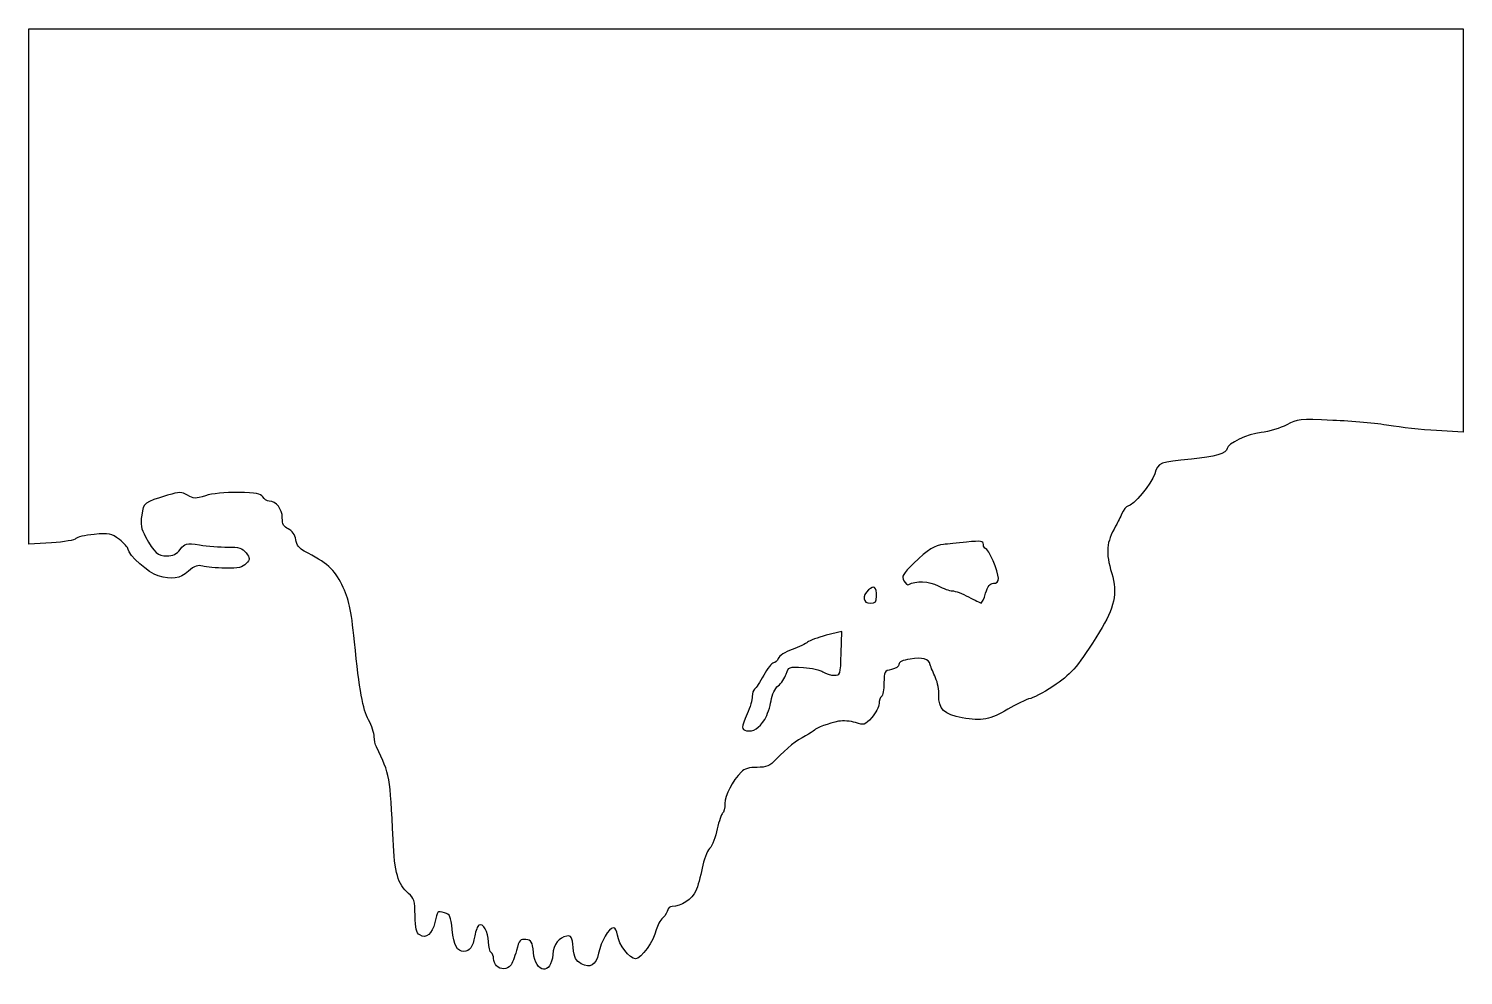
# Model space of a CAD drawing. Extents: x 48 to 510, y 512 to 816.
import ezdxf

# ---------------------------------------------------------------- set-up
doc = ezdxf.new("R2010")
doc.units = 0
doc.layers.add('Layer_1', color=7, linetype='CONTINUOUS')

msp = doc.modelspace()

# ---------------------------------------------------------------- linework, layer by layer
at = {"layer": 'Layer_1', "color": 7}
for points in [[(55.327818, 650.832892), (48.002106, 650.358284), (48.002106, 733.2767), (48.002106, 816.195117), (278.802112, 816.195117), (509.602072, 816.195117), (509.602072, 751.295508), (509.602072, 686.395892), (501.002072, 686.913132)], [(320.802112, 633.66178), (320.802112, 633.66178)], [(355.907592, 634.595116), (355.907592, 634.595116)], [(309.439008, 615.279164), (309.675912, 622.349764), (304.639008, 621.072444)], [(284.821984, 594.020116), (284.821984, 594.020116)], [(198.562112, 514.75514), (198.562112, 514.755116)]]:
    msp.add_lwpolyline(points, dxfattribs=at)
for points in [[(452.802112, 688.774748), (450.822112, 687.720636), (447.1172, 686.614092), (444.568976, 686.315764)], [(467.602072, 690.205996), (456.845576, 690.672092), (456.259568, 690.615428), (452.802112, 688.774748)], [(485.602072, 688.575532), (481.862072, 689.205372), (473.762072, 689.939076), (467.602072, 690.205996)], [(501.002072, 686.913132), (496.272072, 687.19762), (489.342072, 687.9457), (485.602072, 688.575532)], [(444.568976, 686.315764), (440.275584, 685.813124), (433.602112, 682.686436), (433.602112, 681.177516)], [(433.602112, 681.177516), (433.602112, 679.619084), (429.458448, 678.370236), (422.193936, 677.739228)], [(422.193936, 677.739228), (411.806616, 676.836972), (411.411056, 676.678148), (410.297896, 672.962756)], [(410.297896, 672.962756), (409.388368, 669.927004), (403.255904, 662.595116), (401.626304, 662.595116)], [(92.684088, 666.11282), (84.979728, 663.816588), (84.961176, 663.802436), (84.354752, 659.758476)], [(99.13276, 666.10882), (97.14808, 667.281204), (96.606344, 667.281516), (92.684088, 666.11282)], [(104.850792, 665.978596), (101.689912, 664.955324), (101.061248, 664.969636), (99.13276, 666.10882)], [(115.476456, 667.029396), (111.236472, 667.088676), (106.979256, 666.66766), (104.850792, 665.978596)], [(123.316208, 665.562812), (122.691408, 666.679276), (121.251312, 666.948676), (115.476456, 667.029396)], [(125.378872, 664.195116), (124.665376, 664.195116), (123.737184, 664.81058), (123.316208, 665.562812)], [(129.602112, 658.853972), (129.602112, 661.702772), (127.631416, 664.195116), (125.378872, 664.195116)], [(401.626304, 662.595116), (401.184808, 662.595116), (400.285992, 661.425116), (399.628928, 659.995116)], [(84.354752, 659.758476), (83.897, 656.705964), (84.124184, 655.439684), (85.618232, 652.7161)], [(131.531096, 655.281908), (130.048504, 655.957428), (129.602112, 656.784044), (129.602112, 658.853972)], [(397.742536, 656.195116), (394.736832, 650.980964), (394.467512, 647.759188), (396.472864, 641.00642)], [(399.628928, 659.995116), (398.971872, 658.565116), (398.122992, 656.855116), (397.742536, 656.195116)], [(63.185418, 652.168116), (62.892882, 651.69478), (59.356962, 651.093932), (55.327818, 650.832892)], [(69.03549, 653.52534), (66.11049, 653.252204), (63.477954, 652.641452), (63.185418, 652.168116)], [(77.17789, 651.867828), (74.560218, 653.86442), (73.96473, 653.985644), (69.03549, 653.52534)], [(80.002104, 648.720972), (80.002104, 649.266964), (78.73121, 650.683052), (77.17789, 651.867828)], [(85.618232, 652.7161), (88.38816, 647.666612), (89.586968, 646.59542), (92.468032, 646.59542)], [(133.943208, 651.827764), (133.63176, 653.4879), (132.774624, 654.715316), (131.531096, 655.281908)], [(136.614216, 648.149236), (135.149416, 648.887892), (134.266656, 650.103636), (133.943208, 651.827764)], [(349.802112, 651.042236), (346.832112, 650.727668), (343.502112, 650.395628), (342.402112, 650.304356)], [(355.202112, 650.304644), (355.202112, 651.4445), (354.502448, 651.540068), (349.802112, 651.042236)], [(89.637424, 640.184988), (86.763592, 641.009188), (80.002104, 646.999228), (80.002104, 648.720972)], [(92.468032, 646.59542), (94.34404, 646.59542), (95.556352, 647.193396), (96.745672, 648.705372)], [(96.745672, 648.705372), (98.331264, 650.721124), (98.610664, 650.784724), (103.003736, 650.12982)], [(103.003736, 650.12982), (105.53284, 649.752796), (109.602848, 649.453308), (112.0482, 649.4643)], [(112.0482, 649.4643), (115.803448, 649.48118), (116.716584, 649.189588), (117.924928, 647.587636)], [(117.924928, 647.587636), (119.288224, 645.780276), (119.289632, 645.618124), (117.954848, 644.143204)], [(148.74324, 637.38538), (146.488424, 642.148148), (143.821736, 644.514684), (136.614216, 648.149236)], [(342.402112, 650.304356), (339.553912, 650.068044), (337.353704, 648.680284), (332.740376, 644.210308)], [(355.9036, 648.995116), (355.517784, 648.995116), (355.202112, 649.584404), (355.202112, 650.304644)], [(360.002112, 639.446812), (360.002112, 641.580428), (356.819432, 648.995116), (355.9036, 648.995116)], [(99.374272, 641.65778), (96.580328, 639.252092), (94.164416, 638.88666), (89.637424, 640.184988)], [(104.002112, 643.337524), (102.446208, 643.791004), (101.418592, 643.418012), (99.374272, 641.65778)], [(111.27812, 642.675164), (108.376312, 642.718684), (105.102112, 643.016916), (104.002112, 643.337524)], [(117.954848, 644.143204), (116.822264, 642.891708), (115.544152, 642.610684), (111.27812, 642.675164)], [(332.740376, 644.210308), (329.18464, 640.765052), (328.803024, 640.088228), (329.588592, 638.620372)], [(152.811592, 618.995116), (151.657144, 630.109076), (151.191472, 632.2141), (148.74324, 637.38538)], [(320.802112, 633.66178), (320.802112, 636.677204), (320.0426, 637.279732), (318.267032, 635.672868)], [(329.588592, 638.620372), (330.080184, 637.701836), (330.814592, 637.155612), (331.220608, 637.406548)], [(331.220608, 637.406548), (333.295312, 638.688788), (337.80556, 638.48918), (340.599984, 636.99146)], [(355.907592, 634.595116), (356.602296, 636.913812), (357.298144, 637.795116), (358.434224, 637.795116)], [(358.434224, 637.795116), (359.485136, 637.795116), (360.002112, 638.339724), (360.002112, 639.446812)], [(396.472864, 641.00642), (398.358608, 634.656436), (397.353584, 629.788596), (392.593736, 622.217908)], [(318.267032, 635.672868), (316.079408, 633.693092), (316.366848, 631.395116), (318.802112, 631.395116)], [(318.802112, 631.395116), (320.464856, 631.395116), (320.802112, 631.77734), (320.802112, 633.66178)], [(340.599984, 636.99146), (342.23812, 636.113468), (344.303752, 635.384972), (345.190264, 635.37258)], [(345.190264, 635.37258), (346.076784, 635.36018), (348.422112, 634.487484), (350.402112, 633.433244)], [(350.402112, 633.433244), (352.382112, 632.378996), (354.215128, 631.48914), (354.47548, 631.45578)], [(354.47548, 631.45578), (354.735832, 631.42242), (355.380288, 632.835116), (355.907592, 634.595116)], [(157.339776, 593.875964), (155.505768, 597.341572), (154.455824, 603.165924), (152.811592, 618.995116)], [(298.638344, 618.888492), (298.108264, 618.389844), (295.860176, 617.329412), (293.642576, 616.531972)], [(304.639008, 621.072444), (301.86872, 620.369916), (299.168416, 619.387132), (298.638344, 618.888492)], [(392.593736, 622.217908), (385.810984, 611.429732), (383.752392, 608.944028), (378.634968, 605.363036)], [(293.642576, 616.531972), (291.34608, 615.706164), (289.413384, 614.460772), (289.15244, 613.638604)], [(307.18012, 608.201836), (309.171808, 608.208236), (309.205664, 608.31454), (309.439008, 615.279164)], [(338.078656, 611.61326), (337.466208, 613.586068), (335.771464, 614.062164), (331.592288, 613.43546)], [(287.675344, 612.195116), (287.114928, 612.195116), (285.682752, 610.406204), (284.492736, 608.219764)], [(289.15244, 613.638604), (288.900456, 612.844684), (288.235768, 612.195116), (287.675344, 612.195116)], [(291.741552, 608.60902), (292.52228, 610.946876), (292.633816, 610.989332), (297.257968, 610.708996)], [(297.257968, 610.708996), (299.853736, 610.551636), (302.693176, 609.921636), (303.567832, 609.308996)], [(325.602112, 610.075116), (323.33412, 609.621516), (323.202112, 609.383204), (323.202112, 605.742332)], [(328.002112, 611.7261), (328.002112, 611.065004), (326.957056, 610.346108), (325.602112, 610.075116)], [(331.592288, 613.43546), (329.219104, 613.07958), (328.002112, 612.50014), (328.002112, 611.7261)], [(339.78308, 607.395116), (339.087784, 608.935116), (338.3208, 610.833284), (338.078656, 611.61326)], [(284.492736, 608.219764), (283.302728, 606.033316), (281.985512, 604.032068), (281.5656, 603.772548)], [(286.872288, 599.984236), (287.19656, 602.146628), (288.049152, 603.945268), (289.16652, 604.824196)], [(289.16652, 604.824196), (290.144528, 605.593492), (291.303288, 607.29666), (291.741552, 608.60902)], [(303.567832, 609.308996), (304.442488, 608.696364), (306.068016, 608.19814), (307.18012, 608.201836)], [(323.202112, 605.742332), (323.202112, 603.6233), (322.842112, 601.667052), (322.402112, 601.395116)], [(340.874384, 601.745852), (340.969456, 603.312948), (340.478368, 605.855116), (339.78308, 607.395116)], [(378.634968, 605.363036), (375.646896, 603.272092), (371.942112, 601.21794), (370.402112, 600.798268)], [(280.802112, 601.414228), (280.802112, 600.376676), (280.082112, 597.848076), (279.202112, 595.795116)], [(281.5656, 603.772548), (281.14568, 603.513028), (280.802112, 602.45178), (280.802112, 601.414228)], [(322.402112, 601.395116), (321.962112, 601.12318), (321.602112, 600.086772), (321.602112, 599.091988)], [(348.386848, 594.515668), (342.662488, 595.55646), (340.618248, 597.523876), (340.874384, 601.745852)], [(370.402112, 600.798268), (368.862112, 600.378588), (365.539824, 598.789812), (363.01924, 597.267652)], [(279.202112, 595.795116), (277.248264, 591.23698), (277.231968, 590.796716), (279.002112, 590.393652)], [(284.821984, 594.020116), (285.665824, 595.4077), (286.588464, 598.091556), (286.872288, 599.984236)], [(321.602112, 599.091988), (321.602112, 598.097204), (320.547576, 596.102132), (319.258688, 594.658492)], [(363.01924, 597.267652), (357.462328, 593.91186), (354.633744, 593.379876), (348.386848, 594.515668)], [(159.202112, 588.465108), (159.202112, 589.505548), (158.364056, 591.940428), (157.339776, 593.875964)], [(279.002112, 590.393652), (281.074648, 589.921732), (283.095328, 591.180852), (284.821984, 594.020116)], [(308.599344, 593.408052), (305.453936, 592.786804), (301.35036, 591.283788), (300.802112, 590.552164)], [(314.05592, 592.977356), (312.48328, 593.49638), (310.027816, 593.690188), (308.599344, 593.408052)], [(319.258688, 594.658492), (317.019584, 592.150532), (316.787984, 592.075692), (314.05592, 592.977356)], [(159.875952, 585.18426), (159.505336, 585.948292), (159.202112, 587.424676), (159.202112, 588.465108)], [(297.909152, 588.741548), (295.028944, 587.266396), (292.06024, 584.881836), (288.514072, 581.195116)], [(300.802112, 590.552164), (300.582112, 590.258572), (299.28028, 589.443796), (297.909152, 588.741548)], [(165.243872, 555.395116), (164.305992, 575.862788), (164.251864, 576.16314), (159.875952, 585.18426)], [(277.322432, 577.195116), (274.377064, 574.162284), (272.002112, 569.614292), (272.002112, 567.006804)], [(282.347624, 578.595116), (279.907896, 578.595116), (278.227368, 578.126932), (277.322432, 577.195116)], [(288.514072, 581.195116), (286.40644, 579.003948), (285.4368, 578.595116), (282.347624, 578.595116)], [(271.255936, 563.82838), (270.845536, 563.57474), (270.08932, 561.303492), (269.575448, 558.781164)], [(272.002112, 567.006804), (272.002112, 565.512308), (271.666336, 564.08202), (271.255936, 563.82838)], [(269.575448, 558.781164), (269.061584, 556.258836), (267.950928, 553.445068), (267.107336, 552.52834)], [(170.197544, 538.06938), (166.778968, 540.95486), (165.738872, 544.592644), (165.243872, 555.395116)], [(267.107336, 552.52834), (266.263736, 551.611612), (265.168864, 548.731612), (264.674272, 546.12834)], [(264.674272, 546.12834), (264.179688, 543.525068), (263.280384, 540.24862), (262.675824, 538.847348)], [(172.322112, 530.956156), (172.251712, 535.699172), (171.997536, 536.550076), (170.197544, 538.06938)], [(262.675824, 538.847348), (261.570544, 536.2855), (257.82596, 533.795116), (255.0792, 533.795116)], [(173.802112, 524.68598), (172.70992, 525.374596), (172.38452, 526.75318), (172.322112, 530.956156)], [(181.799984, 531.774364), (179.41756, 532.372308), (179.58528, 532.539812), (178.697072, 528.67534)], [(184.294464, 526.4173), (183.843632, 530.730644), (183.56376, 531.331684), (181.799984, 531.774364)], [(253.602112, 532.719108), (253.602112, 532.1273), (252.90252, 531.009972), (252.047456, 530.236156)], [(255.0792, 533.795116), (254.2668, 533.795116), (253.602112, 533.310908), (253.602112, 532.719108)], [(178.697072, 528.67534), (177.846936, 524.976476), (175.881704, 523.374828), (173.802112, 524.68598)], [(188.002112, 519.395116), (185.787192, 519.395116), (184.841152, 521.186892), (184.294464, 526.4173)], [(192.886328, 527.847164), (192.434096, 527.567668), (191.8232, 526.00162), (191.528784, 524.367052)], [(195.976672, 522.442332), (195.949152, 525.634828), (194.214768, 528.668188), (192.886328, 527.847164)], [(236.07088, 526.995116), (234.672176, 526.995116), (232.143752, 522.597188), (231.352224, 518.787516)], [(237.46884, 524.654252), (237.314056, 526.012692), (236.727352, 526.995116), (236.07088, 526.995116)], [(249.943424, 526.312164), (249.17168, 522.776332), (245.023776, 516.995116), (243.258632, 516.995116)], [(252.047456, 530.236156), (251.192392, 529.462332), (250.245584, 527.69654), (249.943424, 526.312164)], [(191.528784, 524.367052), (190.886736, 520.802436), (189.888504, 519.395116), (188.002112, 519.395116)], [(196.802112, 518.995116), (196.362112, 519.267052), (195.990664, 520.8183), (195.976672, 522.442332)], [(207.977712, 523.231308), (206.177112, 523.441388), (205.840824, 523.046884), (204.935664, 519.662612)], [(210.402112, 519.076332), (210.04784, 522.547132), (209.770688, 523.022116), (207.977712, 523.231308)], [(221.202112, 524.322916), (218.502088, 523.863564), (216.897048, 521.774612), (216.643896, 518.39042)], [(223.202112, 520.620572), (222.856856, 524.05118), (222.583144, 524.55786), (221.202112, 524.322916)], [(243.258632, 516.995116), (241.343152, 516.995116), (237.808816, 521.670572), (237.46884, 524.654252)], [(197.602112, 517.1079), (197.602112, 517.873932), (197.242112, 518.72318), (196.802112, 518.995116)], [(198.562112, 514.755116), (198.034112, 515.283116), (197.602112, 516.341868), (197.602112, 517.1079)], [(204.935664, 519.662612), (204.37596, 517.569924), (203.532856, 515.393636), (203.062112, 514.82642)], [(216.643896, 518.39042), (216.144296, 511.711396), (211.097256, 512.266012), (210.402112, 519.076332)], [(225.795208, 515.420572), (223.979128, 516.435364), (223.533352, 517.329292), (223.202112, 520.620572)], [(231.352224, 518.787516), (230.558064, 514.965188), (228.66396, 513.817572), (225.795208, 515.420572)], [(203.062112, 514.82642), (201.987616, 513.531732), (199.81984, 513.497388), (198.562112, 514.75514)]]:
    msp.add_open_spline(points, degree=3, dxfattribs=at)

doc.saveas('drawing.dxf')
